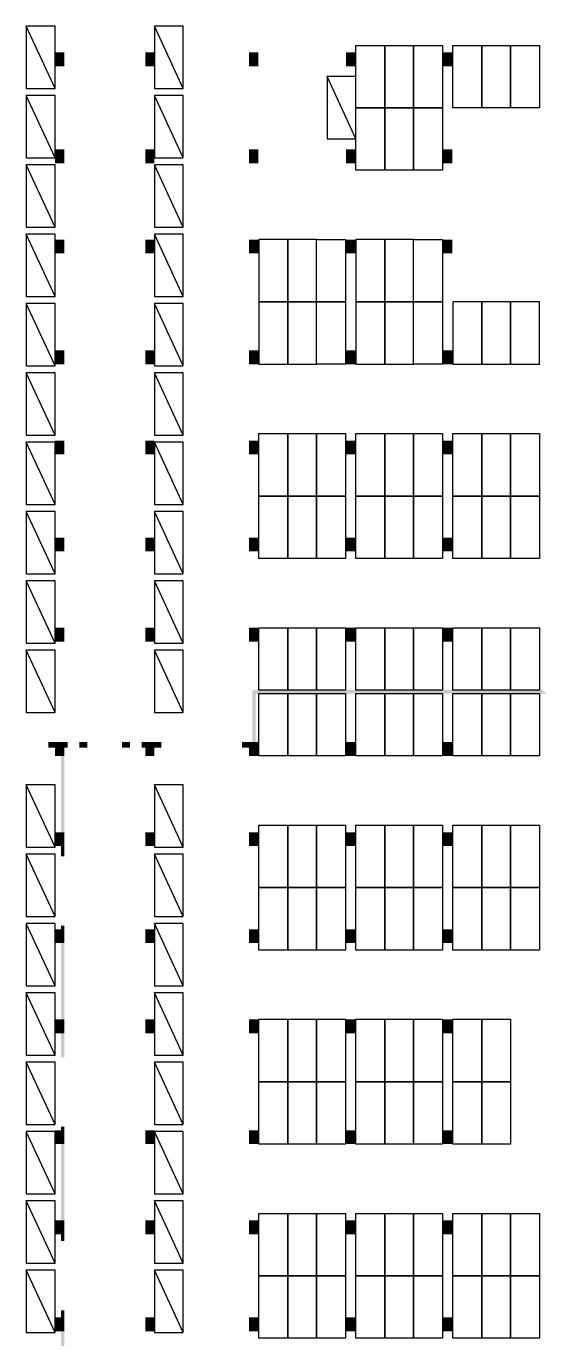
# Model space of a CAD drawing. Header units: inches. Extents: x 112.52 to 113.57, y 28.16 to 29.42.
# Drawn here: x 113.0654 to 113.251, y 28.5848 to 29.0591 of the extents above; entities that cross this region are included whole.
import ezdxf

# ---------------------------------------------------------------- set-up
doc = ezdxf.new("R2010")
doc.units = ezdxf.units.IN
doc.header["$MEASUREMENT"] = 0
for name, color, linetype in [('0.0新增car', 253, 'Continuous'), ('PUB_HATCH', 253, 'Continuous'), ('车位区域', 3, 'Continuous')]:
    doc.layers.add(name, color=color, linetype=linetype)

# ---------------------------------------------------------------- blocks, each defined once
blk = doc.blocks.new('xz car')
at = {"layer": '0.0新增car', "color": 253}
blk.add_lwpolyline([(-1906919.5, -12572032.5), (-1906919.5, -12566632.5), (-1904419.5, -12566632.5), (-1904419.5, -12572032.5)], close=True, dxfattribs=at)
blk.add_lwpolyline([(-1904419.5, -12566632.5), (-1906919.5, -12572032.5)], dxfattribs=at)

msp = doc.modelspace()

# ---------------------------------------------------------------- hatches: boundary and pattern name
at = {"layer": 'PUB_HATCH', "true_color": 0xfcfcfc}
for points in [[(113.07581, 29.04467), (113.07915, 29.04467), (113.07915, 29.04968), (113.07581, 29.04968)], [(113.10838, 29.04467), (113.11172, 29.04467), (113.11172, 29.04968), (113.10838, 29.04968)], [(113.07581, 29.0096), (113.07915, 29.0096), (113.07915, 29.01461), (113.07581, 29.01461)], [(113.10838, 29.0096), (113.11172, 29.0096), (113.11172, 29.01461), (113.10838, 29.01461)], [(113.14595, 29.0096), (113.14929, 29.0096), (113.14929, 29.01461), (113.14595, 29.01461)], [(113.18101, 29.0096), (113.18435, 29.0096), (113.18435, 29.01461), (113.18101, 29.01461)], [(113.21608, 29.0096), (113.21942, 29.0096), (113.21942, 29.01461), (113.21608, 29.01461)], [(113.07581, 28.97704), (113.07915, 28.97704), (113.07915, 28.98205), (113.07581, 28.98205)], [(113.10838, 28.97704), (113.11172, 28.97704), (113.11172, 28.98205), (113.10838, 28.98205)], [(113.14595, 28.97704), (113.14929, 28.97704), (113.14929, 28.98205), (113.14595, 28.98205)], [(113.18101, 28.97704), (113.18435, 28.97704), (113.18435, 28.98205), (113.18101, 28.98205)], [(113.21608, 28.97704), (113.21942, 28.97704), (113.21942, 28.98205), (113.21608, 28.98205)], [(113.07581, 28.93697), (113.07915, 28.93697), (113.07915, 28.94197), (113.07581, 28.94197)], [(113.10838, 28.93697), (113.11172, 28.93697), (113.11172, 28.94197), (113.10838, 28.94197)], [(113.07581, 28.9044), (113.07915, 28.9044), (113.07915, 28.90941), (113.07581, 28.90941)], [(113.10838, 28.9044), (113.11172, 28.9044), (113.11172, 28.90941), (113.10838, 28.90941)], [(113.07581, 28.86934), (113.07915, 28.86934), (113.07915, 28.87435), (113.07581, 28.87435)], [(113.10838, 28.86934), (113.11172, 28.86934), (113.11172, 28.87435), (113.10838, 28.87435)], [(113.07581, 28.83678), (113.07915, 28.83678), (113.07915, 28.84178), (113.07581, 28.84178)], [(113.10838, 28.83678), (113.11172, 28.83678), (113.11172, 28.84178), (113.10838, 28.84178)], [(113.1477, 28.80046), (113.14833, 28.80046), (113.14833, 28.81799), (113.14707, 28.81924), (113.14707, 28.80046)], [(113.07581, 28.79837), (113.07581, 28.80046), (113.07331, 28.80046), (113.07331, 28.79837)], [(113.07581, 28.79545), (113.07915, 28.79545), (113.07915, 28.80046), (113.07581, 28.80046)], [(113.07915, 28.80046), (113.07915, 28.79837), (113.08041, 28.79837), (113.08041, 28.80046)], [(113.08458, 28.79837), (113.0875, 28.79837), (113.0875, 28.80046), (113.08458, 28.80046)], [(113.10003, 28.79837), (113.10295, 28.79837), (113.10295, 28.80046), (113.10003, 28.80046)], [(113.10838, 28.79837), (113.10838, 28.80046), (113.10712, 28.80046), (113.10712, 28.79837)], [(113.10838, 28.79545), (113.11172, 28.79545), (113.11172, 28.80046), (113.10838, 28.80046)], [(113.11172, 28.80046), (113.11172, 28.79837), (113.11422, 28.79837), (113.11422, 28.80046)], [(113.14595, 28.79837), (113.14595, 28.80046), (113.14344, 28.80046), (113.14344, 28.79837)], [(113.14595, 28.79545), (113.14929, 28.79545), (113.14929, 28.80046), (113.14595, 28.80046)], [(113.18101, 28.79545), (113.18435, 28.79545), (113.18435, 28.80046), (113.18101, 28.80046)], [(113.21608, 28.79545), (113.21942, 28.79545), (113.21942, 28.80046), (113.21608, 28.80046)], [(113.07915, 28.79545), (113.0779, 28.79545), (113.0779, 28.76789), (113.07915, 28.76789)], [(113.07581, 28.76289), (113.07915, 28.76289), (113.07915, 28.76789), (113.07581, 28.76789)], [(113.10838, 28.76289), (113.11172, 28.76289), (113.11172, 28.76789), (113.10838, 28.76789)], [(113.14595, 28.76289), (113.14929, 28.76289), (113.14929, 28.76789), (113.14595, 28.76789)], [(113.18101, 28.76289), (113.18435, 28.76289), (113.18435, 28.76789), (113.18101, 28.76789)], [(113.21608, 28.76289), (113.21942, 28.76289), (113.21942, 28.76789), (113.21608, 28.76789)], [(113.07915, 28.76289), (113.0779, 28.76289), (113.0779, 28.75913), (113.07915, 28.75913)], [(113.07581, 28.72782), (113.07915, 28.72782), (113.07915, 28.73283), (113.07581, 28.73283)], [(113.07915, 28.73283), (113.07915, 28.73408), (113.0779, 28.73408), (113.0779, 28.73283)], [(113.10838, 28.72782), (113.11172, 28.72782), (113.11172, 28.73283), (113.10838, 28.73283)], [(113.14595, 28.72782), (113.14929, 28.72782), (113.14929, 28.73283), (113.14595, 28.73283)], [(113.18101, 28.72782), (113.18435, 28.72782), (113.18435, 28.73283), (113.18101, 28.73283)], [(113.21608, 28.72782), (113.21942, 28.72782), (113.21942, 28.73283), (113.21608, 28.73283)], [(113.0779, 28.70027), (113.07915, 28.70027), (113.07915, 28.72782), (113.0779, 28.72782)], [(113.07581, 28.69526), (113.07915, 28.69526), (113.07915, 28.70027), (113.07581, 28.70027)], [(113.10838, 28.69526), (113.11172, 28.69526), (113.11172, 28.70027), (113.10838, 28.70027)], [(113.14595, 28.69526), (113.14929, 28.69526), (113.14929, 28.70027), (113.14595, 28.70027)], [(113.18101, 28.69526), (113.18435, 28.69526), (113.18435, 28.70027), (113.18101, 28.70027)], [(113.21608, 28.69526), (113.21942, 28.69526), (113.21942, 28.70027), (113.21608, 28.70027)], [(113.07915, 28.69526), (113.0779, 28.69526), (113.0779, 28.68649), (113.07915, 28.68649)], [(113.0779, 28.66019), (113.07915, 28.66019), (113.07915, 28.66144), (113.0779, 28.66144)], [(113.07581, 28.65518), (113.07915, 28.65518), (113.07915, 28.66019), (113.07581, 28.66019)], [(113.10838, 28.65518), (113.11172, 28.65518), (113.11172, 28.66019), (113.10838, 28.66019)], [(113.14595, 28.65518), (113.14929, 28.65518), (113.14929, 28.66019), (113.14595, 28.66019)], [(113.18101, 28.65518), (113.18435, 28.65518), (113.18435, 28.66019), (113.18101, 28.66019)], [(113.21608, 28.65518), (113.21942, 28.65518), (113.21942, 28.66019), (113.21608, 28.66019)], [(113.07915, 28.65518), (113.0779, 28.65518), (113.0779, 28.62763), (113.07915, 28.62763)], [(113.07581, 28.62262), (113.07915, 28.62262), (113.07915, 28.62763), (113.07581, 28.62763)], [(113.10838, 28.62262), (113.11172, 28.62262), (113.11172, 28.62763), (113.10838, 28.62763)], [(113.14595, 28.62262), (113.14929, 28.62262), (113.14929, 28.62763), (113.14595, 28.62763)], [(113.18101, 28.62262), (113.18435, 28.62262), (113.18435, 28.62763), (113.18101, 28.62763)], [(113.21608, 28.62262), (113.21942, 28.62262), (113.21942, 28.62763), (113.21608, 28.62763)], [(113.07915, 28.62262), (113.0779, 28.62262), (113.0779, 28.62012), (113.07915, 28.62012)], [(113.0779, 28.59256), (113.07915, 28.59256), (113.07915, 28.59507), (113.0779, 28.59507)], [(113.07581, 28.58755), (113.07915, 28.58755), (113.07915, 28.59256), (113.07581, 28.59256)], [(113.10838, 28.58755), (113.11172, 28.58755), (113.11172, 28.59256), (113.10838, 28.59256)], [(113.14595, 28.58755), (113.14929, 28.58755), (113.14929, 28.59256), (113.14595, 28.59256)], [(113.18101, 28.58755), (113.18435, 28.58755), (113.18435, 28.59256), (113.18101, 28.59256)], [(113.21608, 28.58755), (113.21942, 28.58755), (113.21942, 28.59256), (113.21608, 28.59256)], [(113.0779, 28.58755), (113.0779, 28.56), (113.07915, 28.56), (113.07915, 28.58755)]]:
    msp.add_hatch(color=7, dxfattribs=at).paths.add_polyline_path(points)
at = {"layer": 'PUB_HATCH'}
for points in [[(113.14595, 29.04467), (113.14929, 29.04467), (113.14929, 29.04968), (113.14595, 29.04968)], [(113.18101, 29.04467), (113.18435, 29.04467), (113.18435, 29.04968), (113.18101, 29.04968)], [(113.21608, 29.04467), (113.21942, 29.04467), (113.21942, 29.04968), (113.21608, 29.04968)], [(113.14595, 28.93697), (113.14929, 28.93697), (113.14929, 28.94197), (113.14595, 28.94197)], [(113.18101, 28.93697), (113.18435, 28.93697), (113.18435, 28.94197), (113.18101, 28.94197)], [(113.21608, 28.93697), (113.21942, 28.93697), (113.21942, 28.94197), (113.21608, 28.94197)], [(113.14595, 28.9044), (113.14929, 28.9044), (113.14929, 28.90941), (113.14595, 28.90941)], [(113.18101, 28.9044), (113.18435, 28.9044), (113.18435, 28.90941), (113.18101, 28.90941)], [(113.21608, 28.9044), (113.21942, 28.9044), (113.21942, 28.90941), (113.21608, 28.90941)], [(113.14595, 28.86934), (113.14929, 28.86934), (113.14929, 28.87435), (113.14595, 28.87435)], [(113.18101, 28.86934), (113.18435, 28.86934), (113.18435, 28.87435), (113.18101, 28.87435)], [(113.21608, 28.86934), (113.21942, 28.86934), (113.21942, 28.87435), (113.21608, 28.87435)], [(113.14595, 28.83678), (113.14929, 28.83678), (113.14929, 28.84178), (113.14595, 28.84178)], [(113.18101, 28.83678), (113.18435, 28.83678), (113.18435, 28.84178), (113.18101, 28.84178)], [(113.21608, 28.83678), (113.21942, 28.83678), (113.21942, 28.84178), (113.21608, 28.84178)], [(113.25345, 28.81798), (113.25219, 28.81924), (113.14707, 28.81924), (113.14833, 28.81799)]]:
    msp.add_hatch(color=253, dxfattribs=at).paths.add_polyline_path(points)

# ---------------------------------------------------------------- linework, layer by layer
at = {"layer": '车位区域', "color": 253}
for points in [[(113.18456, 29.02964), (113.18456, 29.05218), (113.195, 29.05218), (113.195, 29.02964)], [(113.195, 29.02964), (113.195, 29.05218), (113.20544, 29.05218), (113.20544, 29.02964)], [(113.20544, 29.02964), (113.20544, 29.05218), (113.21587, 29.05218), (113.21587, 29.02964)], [(113.21963, 29.02964), (113.21963, 29.05218), (113.23007, 29.05218), (113.23007, 29.02964)], [(113.23007, 29.02964), (113.23007, 29.05218), (113.2405, 29.05218), (113.2405, 29.02964)], [(113.2405, 29.02964), (113.2405, 29.05218), (113.25094, 29.05218), (113.25094, 29.02964)], [(113.18456, 29.0071), (113.18456, 29.02964), (113.195, 29.02964), (113.195, 29.0071)], [(113.195, 29.0071), (113.195, 29.02964), (113.20544, 29.02964), (113.20544, 29.0071)], [(113.20544, 29.0071), (113.20544, 29.02964), (113.21587, 29.02964), (113.21587, 29.0071)], [(113.15993, 28.95951), (113.15993, 28.98205), (113.1495, 28.98205), (113.1495, 28.95951)], [(113.17037, 28.95951), (113.17037, 28.98205), (113.15993, 28.98205), (113.15993, 28.95951)], [(113.17037, 28.95951), (113.17037, 28.98205), (113.18081, 28.98205), (113.18081, 28.95951)], [(113.195, 28.95951), (113.195, 28.98205), (113.18456, 28.98205), (113.18456, 28.95951)], [(113.20544, 28.95951), (113.20544, 28.98205), (113.195, 28.98205), (113.195, 28.95951)], [(113.20544, 28.95951), (113.20544, 28.98205), (113.21587, 28.98205), (113.21587, 28.95951)], [(113.15993, 28.93696), (113.15993, 28.95951), (113.1495, 28.95951), (113.1495, 28.93696)], [(113.17037, 28.93696), (113.17037, 28.95951), (113.15993, 28.95951), (113.15993, 28.93696)], [(113.17037, 28.93696), (113.17037, 28.95951), (113.18081, 28.95951), (113.18081, 28.93696)], [(113.195, 28.93696), (113.195, 28.95951), (113.18456, 28.95951), (113.18456, 28.93696)], [(113.20544, 28.93696), (113.20544, 28.95951), (113.195, 28.95951), (113.195, 28.93696)], [(113.20544, 28.93696), (113.20544, 28.95951), (113.21587, 28.95951), (113.21587, 28.93696)], [(113.21963, 28.95951), (113.21963, 28.93696), (113.23007, 28.93696), (113.23007, 28.95951)], [(113.23007, 28.95951), (113.23007, 28.93696), (113.2405, 28.93696), (113.2405, 28.95951)], [(113.2405, 28.95951), (113.2405, 28.93696), (113.25094, 28.93696), (113.25094, 28.95951)], [(113.1495, 28.88937), (113.1495, 28.91192), (113.15993, 28.91192), (113.15993, 28.88937)], [(113.15993, 28.88937), (113.15993, 28.91192), (113.17037, 28.91192), (113.17037, 28.88937)], [(113.17037, 28.88937), (113.17037, 28.91192), (113.18081, 28.91192), (113.18081, 28.88937)], [(113.18456, 28.88937), (113.18456, 28.91192), (113.195, 28.91192), (113.195, 28.88937)], [(113.195, 28.88937), (113.195, 28.91192), (113.20544, 28.91192), (113.20544, 28.88937)], [(113.20544, 28.88937), (113.20544, 28.91192), (113.21587, 28.91192), (113.21587, 28.88937)], [(113.21963, 28.88937), (113.21963, 28.91192), (113.23007, 28.91192), (113.23007, 28.88937)], [(113.23007, 28.88937), (113.23007, 28.91192), (113.2405, 28.91192), (113.2405, 28.88937)], [(113.2405, 28.88937), (113.2405, 28.91192), (113.25094, 28.91192), (113.25094, 28.88937)], [(113.1495, 28.86683), (113.1495, 28.88937), (113.15993, 28.88937), (113.15993, 28.86683)], [(113.15993, 28.86683), (113.15993, 28.88937), (113.17037, 28.88937), (113.17037, 28.86683)], [(113.17037, 28.86683), (113.17037, 28.88937), (113.18081, 28.88937), (113.18081, 28.86683)], [(113.18456, 28.86683), (113.18456, 28.88937), (113.195, 28.88937), (113.195, 28.86683)], [(113.195, 28.86683), (113.195, 28.88937), (113.20544, 28.88937), (113.20544, 28.86683)], [(113.20544, 28.86683), (113.20544, 28.88937), (113.21587, 28.88937), (113.21587, 28.86683)], [(113.21963, 28.86683), (113.21963, 28.88937), (113.23007, 28.88937), (113.23007, 28.86683)], [(113.23007, 28.86683), (113.23007, 28.88937), (113.2405, 28.88937), (113.2405, 28.86683)], [(113.2405, 28.86683), (113.2405, 28.88937), (113.25094, 28.88937), (113.25094, 28.86683)], [(113.1495, 28.81924), (113.1495, 28.84178), (113.15993, 28.84178), (113.15993, 28.81924)], [(113.15993, 28.81924), (113.15993, 28.84178), (113.17037, 28.84178), (113.17037, 28.81924)], [(113.17037, 28.81924), (113.17037, 28.84178), (113.18081, 28.84178), (113.18081, 28.81924)], [(113.18456, 28.81924), (113.18456, 28.84178), (113.195, 28.84178), (113.195, 28.81924)], [(113.195, 28.81924), (113.195, 28.84178), (113.20544, 28.84178), (113.20544, 28.81924)], [(113.20544, 28.81924), (113.20544, 28.84178), (113.21587, 28.84178), (113.21587, 28.81924)], [(113.21963, 28.81924), (113.21963, 28.84178), (113.23007, 28.84178), (113.23007, 28.81924)], [(113.23007, 28.81924), (113.23007, 28.84178), (113.2405, 28.84178), (113.2405, 28.81924)], [(113.2405, 28.81924), (113.2405, 28.84178), (113.25094, 28.84178), (113.25094, 28.81924)], [(113.1495, 28.79545), (113.1495, 28.81799), (113.15993, 28.81799), (113.15993, 28.79545)], [(113.15993, 28.79545), (113.15993, 28.81799), (113.17037, 28.81799), (113.17037, 28.79545)], [(113.17037, 28.79545), (113.17037, 28.81799), (113.18081, 28.81799), (113.18081, 28.79545)], [(113.18456, 28.79545), (113.18456, 28.81799), (113.195, 28.81799), (113.195, 28.79545)], [(113.195, 28.79545), (113.195, 28.81799), (113.20544, 28.81799), (113.20544, 28.79545)], [(113.20544, 28.79545), (113.20544, 28.81799), (113.21587, 28.81799), (113.21587, 28.79545)], [(113.21963, 28.79545), (113.21963, 28.81799), (113.23007, 28.81799), (113.23007, 28.79545)], [(113.23007, 28.79545), (113.23007, 28.81799), (113.2405, 28.81799), (113.2405, 28.79545)], [(113.2405, 28.79545), (113.2405, 28.81799), (113.25094, 28.81799), (113.25094, 28.79545)], [(113.1495, 28.74786), (113.1495, 28.7704), (113.15993, 28.7704), (113.15993, 28.74786)], [(113.15993, 28.74786), (113.15993, 28.7704), (113.17037, 28.7704), (113.17037, 28.74786)], [(113.17037, 28.74786), (113.17037, 28.7704), (113.18081, 28.7704), (113.18081, 28.74786)], [(113.18456, 28.74786), (113.18456, 28.7704), (113.195, 28.7704), (113.195, 28.74786)], [(113.195, 28.74786), (113.195, 28.7704), (113.20544, 28.7704), (113.20544, 28.74786)], [(113.20544, 28.74786), (113.20544, 28.7704), (113.21587, 28.7704), (113.21587, 28.74786)], [(113.21963, 28.74786), (113.21963, 28.7704), (113.23007, 28.7704), (113.23007, 28.74786)], [(113.23007, 28.74786), (113.23007, 28.7704), (113.2405, 28.7704), (113.2405, 28.74786)], [(113.2405, 28.74786), (113.2405, 28.7704), (113.25094, 28.7704), (113.25094, 28.74786)], [(113.1495, 28.72531), (113.1495, 28.74786), (113.15993, 28.74786), (113.15993, 28.72531)], [(113.15993, 28.72531), (113.15993, 28.74786), (113.17037, 28.74786), (113.17037, 28.72531)], [(113.17037, 28.72531), (113.17037, 28.74786), (113.18081, 28.74786), (113.18081, 28.72531)], [(113.18456, 28.72531), (113.18456, 28.74786), (113.195, 28.74786), (113.195, 28.72531)], [(113.195, 28.72531), (113.195, 28.74786), (113.20544, 28.74786), (113.20544, 28.72531)], [(113.20544, 28.72531), (113.20544, 28.74786), (113.21587, 28.74786), (113.21587, 28.72531)], [(113.21963, 28.72531), (113.21963, 28.74786), (113.23007, 28.74786), (113.23007, 28.72531)], [(113.23007, 28.72531), (113.23007, 28.74786), (113.2405, 28.74786), (113.2405, 28.72531)], [(113.2405, 28.72531), (113.2405, 28.74786), (113.25094, 28.74786), (113.25094, 28.72531)], [(113.1495, 28.67772), (113.1495, 28.70027), (113.15993, 28.70027), (113.15993, 28.67772)], [(113.15993, 28.67772), (113.15993, 28.70027), (113.17037, 28.70027), (113.17037, 28.67772)], [(113.17037, 28.67772), (113.17037, 28.70027), (113.18081, 28.70027), (113.18081, 28.67772)], [(113.18456, 28.67772), (113.18456, 28.70027), (113.195, 28.70027), (113.195, 28.67772)], [(113.195, 28.67772), (113.195, 28.70027), (113.20544, 28.70027), (113.20544, 28.67772)], [(113.20544, 28.67772), (113.20544, 28.70027), (113.21587, 28.70027), (113.21587, 28.67772)], [(113.21963, 28.67772), (113.21963, 28.70027), (113.23007, 28.70027), (113.23007, 28.67772)], [(113.23007, 28.67772), (113.23007, 28.70027), (113.2405, 28.70027), (113.2405, 28.67772)], [(113.1495, 28.65518), (113.1495, 28.67772), (113.15993, 28.67772), (113.15993, 28.65518)], [(113.15993, 28.65518), (113.15993, 28.67772), (113.17037, 28.67772), (113.17037, 28.65518)], [(113.17037, 28.65518), (113.17037, 28.67772), (113.18081, 28.67772), (113.18081, 28.65518)], [(113.18456, 28.65518), (113.18456, 28.67772), (113.195, 28.67772), (113.195, 28.65518)], [(113.195, 28.65518), (113.195, 28.67772), (113.20544, 28.67772), (113.20544, 28.65518)], [(113.20544, 28.65518), (113.20544, 28.67772), (113.21587, 28.67772), (113.21587, 28.65518)], [(113.21963, 28.65518), (113.21963, 28.67772), (113.23007, 28.67772), (113.23007, 28.65518)], [(113.23007, 28.65518), (113.23007, 28.67772), (113.2405, 28.67772), (113.2405, 28.65518)], [(113.1495, 28.60759), (113.1495, 28.63013), (113.15993, 28.63013), (113.15993, 28.60759)], [(113.15993, 28.60759), (113.15993, 28.63013), (113.17037, 28.63013), (113.17037, 28.60759)], [(113.17037, 28.60759), (113.17037, 28.63013), (113.18081, 28.63013), (113.18081, 28.60759)], [(113.18456, 28.60759), (113.18456, 28.63013), (113.195, 28.63013), (113.195, 28.60759)], [(113.195, 28.60759), (113.195, 28.63013), (113.20544, 28.63013), (113.20544, 28.60759)], [(113.20544, 28.60759), (113.20544, 28.63013), (113.21587, 28.63013), (113.21587, 28.60759)], [(113.21963, 28.60759), (113.21963, 28.63013), (113.23007, 28.63013), (113.23007, 28.60759)], [(113.23007, 28.60759), (113.23007, 28.63013), (113.2405, 28.63013), (113.2405, 28.60759)], [(113.2405, 28.60759), (113.2405, 28.63013), (113.25094, 28.63013), (113.25094, 28.60759)], [(113.1495, 28.58505), (113.1495, 28.60759), (113.15993, 28.60759), (113.15993, 28.58505)], [(113.15993, 28.58505), (113.15993, 28.60759), (113.17037, 28.60759), (113.17037, 28.58505)], [(113.17037, 28.58505), (113.17037, 28.60759), (113.18081, 28.60759), (113.18081, 28.58505)], [(113.18456, 28.58505), (113.18456, 28.60759), (113.195, 28.60759), (113.195, 28.58505)], [(113.195, 28.58505), (113.195, 28.60759), (113.20544, 28.60759), (113.20544, 28.58505)], [(113.20544, 28.58505), (113.20544, 28.60759), (113.21587, 28.60759), (113.21587, 28.58505)], [(113.21963, 28.58505), (113.21963, 28.60759), (113.23007, 28.60759), (113.23007, 28.58505)], [(113.23007, 28.58505), (113.23007, 28.60759), (113.2405, 28.60759), (113.2405, 28.58505)], [(113.2405, 28.58505), (113.2405, 28.60759), (113.25094, 28.60759), (113.25094, 28.58505)]]:
    msp.add_lwpolyline(points, close=True, dxfattribs=at)

# ---------------------------------------------------------------- block references
at = {"layer": '0.0新增car', "color": 1, "xscale": -4.1745729528e-06, "yscale": 4.1745729528e-06, "zscale": 4.1745729528e-06, "rotation": 180}
for p in [(121.02595, -23.42375), (121.07229, -23.42375), (121.02595, -23.4488), (121.07229, -23.4488), (121.02595, -23.47385), (121.07229, -23.47385), (121.02595, -23.49889), (121.07229, -23.49889), (121.02595, -23.52394), (121.07229, -23.52394), (121.02595, -23.54899), (121.07229, -23.54899), (121.02595, -23.57404), (121.07229, -23.57404), (121.02595, -23.59908), (121.07229, -23.59908), (121.02595, -23.62413), (121.07229, -23.62413), (121.02595, -23.64918), (121.07229, -23.64918), (121.02595, -23.69785), (121.07229, -23.69785), (121.02595, -23.7229), (121.07229, -23.7229), (121.02595, -23.74795), (121.07229, -23.74795), (121.02595, -23.773), (121.07229, -23.773), (121.02595, -23.79804), (121.07229, -23.79804), (121.02595, -23.82309), (121.07229, -23.82309), (121.02595, -23.84814), (121.07229, -23.84814), (121.02595, -23.87319), (121.07229, -23.87319)]:
    msp.add_blockref('xz car', p, dxfattribs=at)
at = {"layer": '0.0新增car', "color": 253, "xscale": -4.1745729528e-06, "yscale": 4.1745729528e-06, "zscale": 4.1745729528e-06, "rotation": 180}
msp.add_blockref('xz car', (121.1347, -23.44195), dxfattribs=at)

doc.saveas('drawing.dxf')
